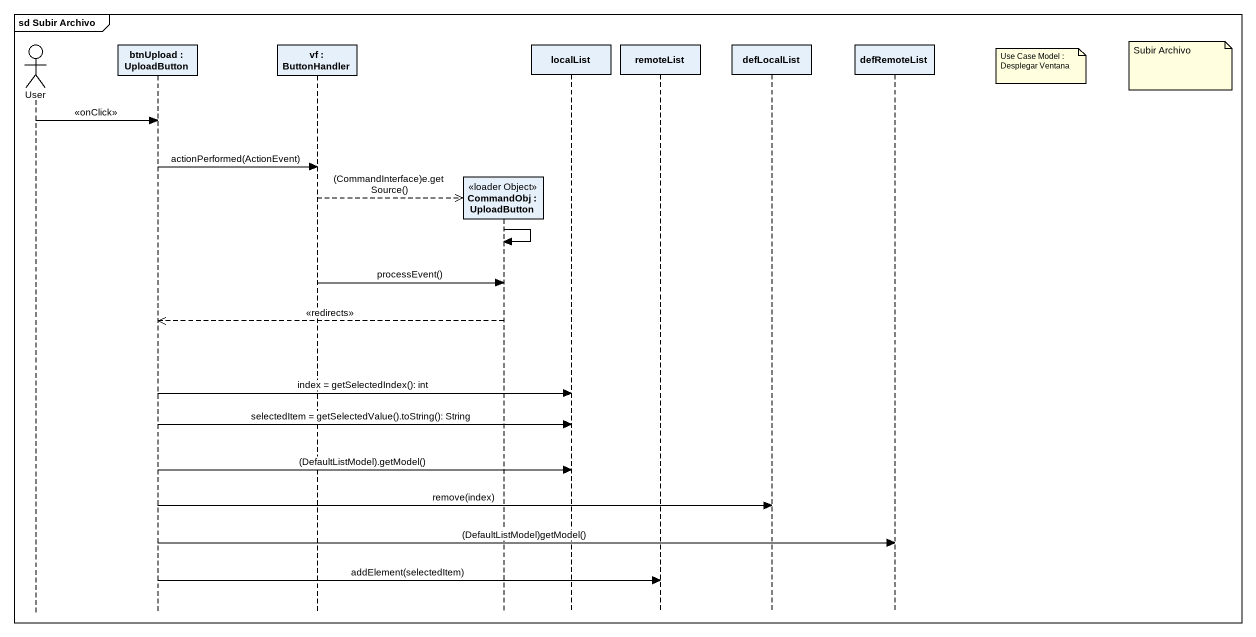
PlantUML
@startuml
mainframe sd Subir Archivo
hide footbox
actor User
participant "btnUpload : UploadButton" as btnUpload
participant "vf : ButtonHandler" as vf
participant "CommandObj : UploadButton" as CommandObj <<loader Object>>
participant localList
participant remoteList
participant defLocalList
participant defRemoteList

note right of defRemoteList : Subir Archivo
note right of defRemoteList : Use Case Model : Desplegar Ventana
User -> btnUpload : <<onClick>>
btnUpload -> vf : actionPerformed(ActionEvent)
vf -->> CommandObj ** : (CommandInterface)e.getSource()
CommandObj -> CommandObj
vf -> CommandObj : processEvent()
CommandObj -->> btnUpload : <<redirects>>
btnUpload -> localList : index = getSelectedIndex(): int
btnUpload -> localList : selectedItem = getSelectedValue().toString(): String
btnUpload -> localList : (DefaultListModel).getModel()
btnUpload -> defLocalList : remove(index)
btnUpload -> defRemoteList : (DefaultListModel)getModel()
btnUpload -> remoteList : addElement(selectedItem)
@enduml
